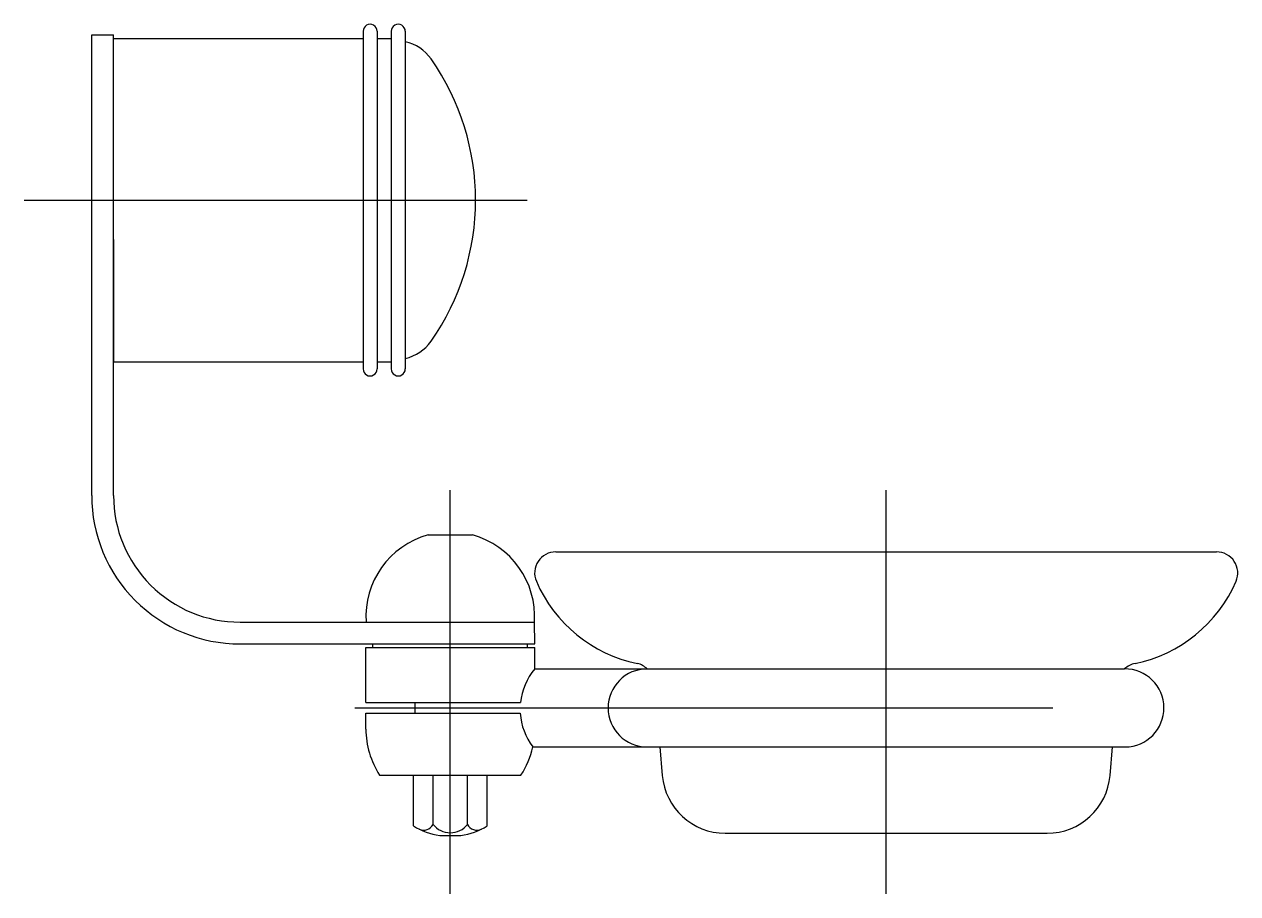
# Model space of a CAD drawing. Extents: x -700.773 to -700.599, y 0.556 to 0.68.
import ezdxf

# ---------------------------------------------------------------- set-up
doc = ezdxf.new("R2010")
doc.units = 0
doc.header["$LTSCALE"] = 0.2
doc.header["$MEASUREMENT"] = 0
doc.linetypes.add('AXES', pattern=[0.54, 0.3, -0.08, 0.08, -0.08])
doc.linetypes.add('CONTINU', pattern=[0])
doc.layers.get('0').update_dxf_attribs({"linetype": 'CONTINUOUS'})
doc.layers.add('DECA_EIXOS', color=5, linetype='AXES')

msp = doc.modelspace()

# ---------------------------------------------------------------- linework, layer by layer
at = {"linetype": 'CONTINU'}
for points in [[(-700.72231, 0.67906, 1.000144), (-700.72432, 0.67906)], [(-700.71828, 0.67906, 1.000157), (-700.72029, 0.67906)], [(-700.71458, 0.6751, 0.19014), (-700.71828, 0.67755)], [(-700.71458, 0.63466, 0.315211), (-700.71458, 0.6751)], [(-700.71828, 0.63222, 0.190142), (-700.71458, 0.63466)], [(-700.72432, 0.63071, 1.00002), (-700.72231, 0.63071)], [(-700.72029, 0.63071, 1.000033), (-700.71828, 0.63071)], [(-700.76321, 0.61258, 0.414283), (-700.74195, 0.59132)], [(-700.76008, 0.61257, 0.414214), (-700.74195, 0.59444)], [(-700.71501, 0.60693, 0.357459), (-700.72388, 0.59444)], [(-700.69978, 0.59444, 0.357459), (-700.70866, 0.60693)], [(-700.69672, 0.6045, 0.539194), (-700.6995, 0.60029)], [(-700.59925, 0.60029, 0.539198), (-700.60203, 0.6045)], [(-700.6995, 0.60029, 0.245325), (-700.68503, 0.58852)], [(-700.61372, 0.58852, 0.245405), (-700.59925, 0.60029)], [(-700.69974, 0.58774, 0.148808), (-700.70178, 0.58291)], [(-700.68363, 0.58774, 1), (-700.68363, 0.57656)], [(-700.68363, 0.58774, 0.14197), (-700.68503, 0.58852)], [(-700.61372, 0.58852, 0.141969), (-700.61521, 0.58774)], [(-700.61513, 0.57656, 1), (-700.61521, 0.58774)], [(-700.70181, 0.5814, 0.146119), (-700.70002, 0.57656)], [(-700.72392, 0.57913, 0.145357), (-700.72196, 0.57253)], [(-700.7017, 0.57253, 0.091063), (-700.70002, 0.57656)], [(-700.68146, 0.57249, 0.388977), (-700.67243, 0.56421)], [(-700.62632, 0.56421, 0.388881), (-700.61729, 0.57249)], [(-700.71712, 0.56526, 0.100877), (-700.71334, 0.56387)], [(-700.71629, 0.5648, 0.416496), (-700.7143, 0.56548)], [(-700.7143, 0.56548, 0.490621), (-700.70936, 0.56548)], [(-700.71032, 0.56387, 0.100878), (-700.70654, 0.56526)], [(-700.70936, 0.56548, 0.416786), (-700.70737, 0.5648)]]:
    msp.add_lwpolyline(points, format="xyb", dxfattribs=at)
for points in [[(-700.76321, 0.67855), (-700.76008, 0.67855)], [(-700.76321, 0.66879), (-700.76321, 0.67855)], [(-700.76008, 0.66052), (-700.76008, 0.67855)], [(-700.76008, 0.67805), (-700.72432, 0.67805)], [(-700.76008, 0.61257), (-700.76008, 0.67805)], [(-700.72432, 0.67906), (-700.72432, 0.63071)], [(-700.72231, 0.67906), (-700.72231, 0.63071)], [(-700.72231, 0.67805), (-700.72029, 0.67805)], [(-700.72029, 0.67906), (-700.72029, 0.63071)], [(-700.71828, 0.67906), (-700.71828, 0.63071)], [(-700.76321, 0.61258), (-700.76321, 0.66879)], [(-700.76008, 0.64924), (-700.76008, 0.63171)], [(-700.76008, 0.63171), (-700.72432, 0.63171)], [(-700.72231, 0.63171), (-700.72029, 0.63171)], [(-700.71501, 0.60693), (-700.70866, 0.60693)], [(-700.69672, 0.6045), (-700.60203, 0.6045)], [(-700.74195, 0.59444), (-700.71183, 0.59444)], [(-700.71183, 0.59444), (-700.69978, 0.59444)], [(-700.69974, 0.59132), (-700.69978, 0.59444)], [(-700.74195, 0.59132), (-700.70624, 0.59132)], [(-700.72291, 0.59082), (-700.72291, 0.59132)], [(-700.70624, 0.59132), (-700.69974, 0.59132)], [(-700.70075, 0.59082), (-700.70075, 0.59132)], [(-700.72392, 0.59082), (-700.70075, 0.59082)], [(-700.72392, 0.58291), (-700.72392, 0.59082)], [(-700.70075, 0.59082), (-700.69974, 0.59082)], [(-700.69974, 0.58774), (-700.69974, 0.59082)], [(-700.69974, 0.58774), (-700.61521, 0.58774)], [(-700.72392, 0.58291), (-700.70178, 0.58291)], [(-700.71687, 0.5814), (-700.71687, 0.58291)], [(-700.72392, 0.57913), (-700.72392, 0.5814)], [(-700.72392, 0.5814), (-700.70181, 0.5814)], [(-700.70002, 0.57656), (-700.61694, 0.57656)], [(-700.68182, 0.57656), (-700.68146, 0.57249)], [(-700.61729, 0.57249), (-700.61694, 0.57656)], [(-700.61694, 0.57656), (-700.61513, 0.57656)], [(-700.72196, 0.57253), (-700.70654, 0.57253)], [(-700.71712, 0.56526), (-700.71712, 0.57253)], [(-700.7143, 0.56548), (-700.7143, 0.57253)], [(-700.70936, 0.56548), (-700.70936, 0.57253)], [(-700.70654, 0.56526), (-700.70654, 0.57253)], [(-700.70654, 0.57253), (-700.7017, 0.57253)], [(-700.71334, 0.56387), (-700.71032, 0.56387)], [(-700.67243, 0.56421), (-700.62632, 0.56421)]]:
    msp.add_lwpolyline(points, dxfattribs=at)
at = {"layer": 'DECA_EIXOS'}
for points in [[(-700.77287, 0.65488), (-700.7008, 0.65488)], [(-700.76665, 0.65488), (-700.75779, 0.65488)], [(-700.71183, 0.55554), (-700.71183, 0.61336)], [(-700.64938, 0.55554), (-700.64938, 0.61336)], [(-700.72549, 0.58215), (-700.60077, 0.58215)]]:
    msp.add_lwpolyline(points, dxfattribs=at)

doc.saveas('drawing.dxf')
